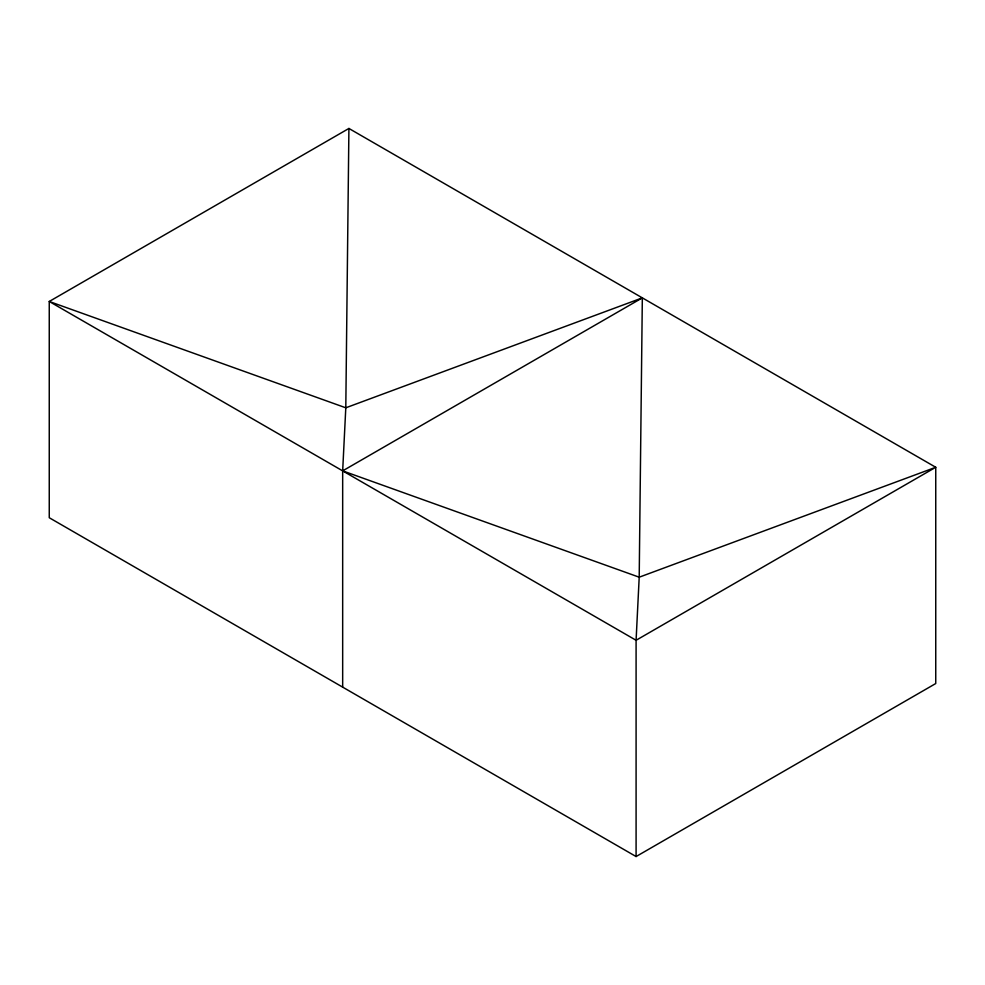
<?xml version="1.0" encoding="UTF-8"?>
<svg xmlns="http://www.w3.org/2000/svg" width="985" height="985" viewBox="0 0 985 985"><rect width="100%" height="100%" fill="white"/><g stroke="black" fill="none" stroke-linecap="round" stroke-linejoin="round"><path stroke-width="1.48" d="M348.912 128.456L49.25 301.472L49.25 517.728L636.088 856.544L935.75 683.528L935.75 467.272L348.912 128.456L345.797 407.802L342.669 470.867L342.669 687.136M642.331 297.864L342.669 470.867L639.203 577.198L935.75 467.272L636.088 640.275L49.25 301.472L345.797 407.802L642.331 297.864L639.203 577.198L636.088 640.275L636.088 856.544"/></g></svg>
